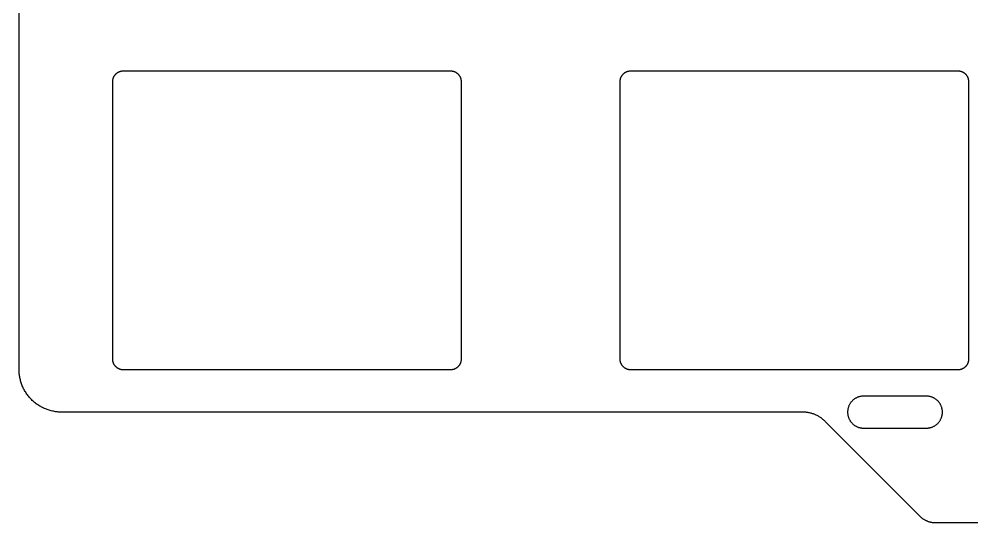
# Model space of a CAD drawing. Header units: millimetres. Extents: x -2014 to -1710, y 1046 to 1151.
# Drawn here: x -2013.75 to -1969.03, y 1046.41 to 1070.05 of the extents above; entities that cross this region are included whole.
import ezdxf

# ---------------------------------------------------------------- set-up
doc = ezdxf.new("R2010")
doc.units = ezdxf.units.MM
doc.layers.add('Layer 01', color=1, linetype='Continuous', true_color=0xff0000)

msp = doc.modelspace()

# ---------------------------------------------------------------- linework, layer by layer
at = {"layer": 'Layer 01', "color": 254, "true_color": 0xcad1ee}
for points in [[(-2013.752987, 1053.605856), (-2013.752987, 1143.805871)], [(-2008.871685, 1067.60587), (-2008.888756, 1067.605578), (-2008.905807, 1067.604704), (-2008.922817, 1067.603248), (-2008.939769, 1067.601213), (-2008.956641, 1067.598599), (-2008.973413, 1067.595412), (-2008.990068, 1067.591653), (-2009.006584, 1067.587328), (-2009.022943, 1067.582442), (-2009.039125, 1067.577), (-2009.055112, 1067.571009), (-2009.070886, 1067.564475), (-2009.086427, 1067.557407), (-2009.101718, 1067.549812), (-2009.11674, 1067.5417), (-2009.131477, 1067.533079), (-2009.145911, 1067.523961), (-2009.160026, 1067.514355), (-2009.173804, 1067.504272), (-2009.187229, 1067.493725), (-2009.200287, 1067.482726), (-2009.212962, 1067.471288), (-2009.225239, 1067.459423), (-2009.237103, 1067.447146), (-2009.248542, 1067.434472), (-2009.259541, 1067.421414), (-2009.270088, 1067.407988), (-2009.28017, 1067.39421), (-2009.289776, 1067.380096), (-2009.298895, 1067.365662), (-2009.307516, 1067.350925), (-2009.315628, 1067.335902), (-2009.323223, 1067.320611), (-2009.330291, 1067.30507), (-2009.336825, 1067.289297), (-2009.342816, 1067.273309), (-2009.348258, 1067.257127), (-2009.353144, 1067.240768), (-2009.357469, 1067.224252), (-2009.361227, 1067.207598), (-2009.364415, 1067.190825), (-2009.367028, 1067.173953), (-2009.369064, 1067.157002), (-2009.37052, 1067.139991), (-2009.371394, 1067.12294), (-2009.371685, 1067.10587)], [(-2008.371715, 1067.60587), (-2008.871685, 1067.60587)], [(-2006.429313, 1067.60587), (-2008.371715, 1067.60587)], [(-1993.49042, 1067.60587), (-2006.429313, 1067.60587)], [(-1992.99042, 1067.10587), (-1992.990712, 1067.12294), (-1992.991586, 1067.139991), (-1992.993042, 1067.157002), (-1992.995077, 1067.173953), (-1992.997691, 1067.190825), (-1993.000878, 1067.207598), (-1993.004637, 1067.224252), (-1993.008962, 1067.240768), (-1993.013848, 1067.257127), (-1993.01929, 1067.273309), (-1993.025281, 1067.289297), (-1993.031815, 1067.30507), (-1993.038883, 1067.320611), (-1993.046478, 1067.335902), (-1993.05459, 1067.350925), (-1993.063211, 1067.365662), (-1993.072329, 1067.380096), (-1993.081935, 1067.39421), (-1993.092018, 1067.407988), (-1993.102565, 1067.421414), (-1993.113564, 1067.434472), (-1993.125002, 1067.447146), (-1993.136867, 1067.459423), (-1993.149144, 1067.471288), (-1993.161818, 1067.482726), (-1993.174876, 1067.493725), (-1993.188302, 1067.504272), (-1993.20208, 1067.514355), (-1993.216194, 1067.523961), (-1993.230628, 1067.533079), (-1993.245365, 1067.5417), (-1993.260388, 1067.549812), (-1993.275679, 1067.557407), (-1993.29122, 1067.564475), (-1993.306993, 1067.571009), (-1993.32298, 1067.577), (-1993.339163, 1067.582442), (-1993.355522, 1067.587328), (-1993.372038, 1067.591653), (-1993.388692, 1067.595412), (-1993.405465, 1067.598599), (-1993.422337, 1067.601213), (-1993.439288, 1067.603248), (-1993.456299, 1067.604704), (-1993.47335, 1067.605578), (-1993.49042, 1067.60587)], [(-1985.059185, 1067.60587), (-1985.076256, 1067.605578), (-1985.093307, 1067.604704), (-1985.110317, 1067.603248), (-1985.127269, 1067.601213), (-1985.144141, 1067.598599), (-1985.160913, 1067.595412), (-1985.177568, 1067.591653), (-1985.194084, 1067.587328), (-1985.210443, 1067.582442), (-1985.226625, 1067.577), (-1985.242612, 1067.571009), (-1985.258386, 1067.564475), (-1985.273927, 1067.557407), (-1985.289218, 1067.549812), (-1985.30424, 1067.5417), (-1985.318977, 1067.533079), (-1985.333411, 1067.523961), (-1985.347526, 1067.514355), (-1985.361304, 1067.504272), (-1985.374729, 1067.493725), (-1985.387787, 1067.482726), (-1985.400462, 1067.471288), (-1985.412739, 1067.459423), (-1985.424603, 1067.447146), (-1985.436042, 1067.434472), (-1985.447041, 1067.421414), (-1985.457588, 1067.407988), (-1985.46767, 1067.39421), (-1985.477276, 1067.380096), (-1985.486395, 1067.365662), (-1985.495016, 1067.350925), (-1985.503128, 1067.335902), (-1985.510723, 1067.320611), (-1985.517791, 1067.30507), (-1985.524325, 1067.289297), (-1985.530316, 1067.273309), (-1985.535758, 1067.257127), (-1985.540644, 1067.240768), (-1985.544969, 1067.224252), (-1985.548727, 1067.207598), (-1985.551915, 1067.190825), (-1985.554528, 1067.173953), (-1985.556564, 1067.157002), (-1985.55802, 1067.139991), (-1985.558894, 1067.12294), (-1985.559185, 1067.10587)], [(-1984.559195, 1067.60587), (-1985.059185, 1067.60587)], [(-1982.616813, 1067.60587), (-1984.559195, 1067.60587)], [(-1969.67792, 1067.60587), (-1982.616813, 1067.60587)], [(-1969.17792, 1067.10587), (-1969.178212, 1067.12294), (-1969.179086, 1067.139991), (-1969.180542, 1067.157002), (-1969.182577, 1067.173953), (-1969.185191, 1067.190825), (-1969.188378, 1067.207598), (-1969.192137, 1067.224252), (-1969.196462, 1067.240768), (-1969.201348, 1067.257127), (-1969.20679, 1067.273309), (-1969.212781, 1067.289297), (-1969.219315, 1067.30507), (-1969.226383, 1067.320611), (-1969.233978, 1067.335902), (-1969.24209, 1067.350925), (-1969.250711, 1067.365662), (-1969.259829, 1067.380096), (-1969.269435, 1067.39421), (-1969.279518, 1067.407988), (-1969.290065, 1067.421414), (-1969.301064, 1067.434472), (-1969.312502, 1067.447146), (-1969.324367, 1067.459423), (-1969.336644, 1067.471288), (-1969.349318, 1067.482726), (-1969.362376, 1067.493725), (-1969.375802, 1067.504272), (-1969.38958, 1067.514355), (-1969.403694, 1067.523961), (-1969.418128, 1067.533079), (-1969.432865, 1067.5417), (-1969.447888, 1067.549812), (-1969.463179, 1067.557407), (-1969.47872, 1067.564475), (-1969.494493, 1067.571009), (-1969.51048, 1067.577), (-1969.526663, 1067.582442), (-1969.543022, 1067.587328), (-1969.559538, 1067.591653), (-1969.576192, 1067.595412), (-1969.592965, 1067.598599), (-1969.609837, 1067.601213), (-1969.626788, 1067.603248), (-1969.643799, 1067.604704), (-1969.66085, 1067.605578), (-1969.67792, 1067.60587)], [(-2009.371685, 1067.10587), (-2009.371685, 1054.105857)], [(-1992.99042, 1054.105857), (-1992.99042, 1067.10587)], [(-1985.559185, 1067.10587), (-1985.559185, 1054.105857)], [(-1969.17792, 1054.105857), (-1969.17792, 1067.10587)], [(-2009.371685, 1054.105857), (-2009.371394, 1054.088787), (-2009.37052, 1054.071736), (-2009.369064, 1054.054725), (-2009.367028, 1054.037774), (-2009.364415, 1054.020902), (-2009.361227, 1054.004129), (-2009.357469, 1053.987475), (-2009.353144, 1053.970959), (-2009.348258, 1053.9546), (-2009.342816, 1053.938418), (-2009.336825, 1053.92243), (-2009.330291, 1053.906657), (-2009.323223, 1053.891116), (-2009.315628, 1053.875825), (-2009.307516, 1053.860802), (-2009.298895, 1053.846065), (-2009.289776, 1053.831632), (-2009.28017, 1053.817517), (-2009.270088, 1053.803739), (-2009.259541, 1053.790313), (-2009.248542, 1053.777256), (-2009.237103, 1053.764581), (-2009.225239, 1053.752304), (-2009.212962, 1053.740439), (-2009.200287, 1053.729001), (-2009.187229, 1053.718002), (-2009.173804, 1053.707455), (-2009.160026, 1053.697373), (-2009.145911, 1053.687766), (-2009.131477, 1053.678648), (-2009.11674, 1053.670027), (-2009.101718, 1053.661915), (-2009.086427, 1053.65432), (-2009.070886, 1053.647252), (-2009.055112, 1053.640718), (-2009.039125, 1053.634727), (-2009.022943, 1053.629285), (-2009.006584, 1053.624399), (-2008.990068, 1053.620074), (-2008.973413, 1053.616315), (-2008.956641, 1053.613128), (-2008.939769, 1053.610514), (-2008.922817, 1053.608479), (-2008.905807, 1053.607023), (-2008.888756, 1053.606149), (-2008.871685, 1053.605857)], [(-1993.49042, 1053.605857), (-1993.47335, 1053.606149), (-1993.456299, 1053.607023), (-1993.439288, 1053.608479), (-1993.422337, 1053.610514), (-1993.405465, 1053.613128), (-1993.388692, 1053.616315), (-1993.372038, 1053.620074), (-1993.355522, 1053.624399), (-1993.339163, 1053.629285), (-1993.32298, 1053.634727), (-1993.306993, 1053.640718), (-1993.29122, 1053.647252), (-1993.275679, 1053.65432), (-1993.260388, 1053.661915), (-1993.245365, 1053.670027), (-1993.230628, 1053.678648), (-1993.216194, 1053.687766), (-1993.20208, 1053.697373), (-1993.188302, 1053.707455), (-1993.174876, 1053.718002), (-1993.161818, 1053.729001), (-1993.149144, 1053.740439), (-1993.136867, 1053.752304), (-1993.125002, 1053.764581), (-1993.113564, 1053.777256), (-1993.102565, 1053.790313), (-1993.092018, 1053.803739), (-1993.081935, 1053.817517), (-1993.072329, 1053.831632), (-1993.063211, 1053.846065), (-1993.05459, 1053.860802), (-1993.046478, 1053.875825), (-1993.038883, 1053.891116), (-1993.031815, 1053.906657), (-1993.025281, 1053.92243), (-1993.01929, 1053.938418), (-1993.013848, 1053.9546), (-1993.008962, 1053.970959), (-1993.004637, 1053.987475), (-1993.000878, 1054.004129), (-1992.997691, 1054.020902), (-1992.995077, 1054.037774), (-1992.993042, 1054.054725), (-1992.991586, 1054.071736), (-1992.990712, 1054.088787), (-1992.99042, 1054.105857)], [(-1985.559185, 1054.105857), (-1985.558894, 1054.088787), (-1985.55802, 1054.071736), (-1985.556564, 1054.054725), (-1985.554528, 1054.037774), (-1985.551915, 1054.020902), (-1985.548727, 1054.004129), (-1985.544969, 1053.987475), (-1985.540644, 1053.970959), (-1985.535758, 1053.9546), (-1985.530316, 1053.938418), (-1985.524325, 1053.92243), (-1985.517791, 1053.906657), (-1985.510723, 1053.891116), (-1985.503128, 1053.875825), (-1985.495016, 1053.860802), (-1985.486395, 1053.846065), (-1985.477276, 1053.831632), (-1985.46767, 1053.817517), (-1985.457588, 1053.803739), (-1985.447041, 1053.790313), (-1985.436042, 1053.777256), (-1985.424603, 1053.764581), (-1985.412739, 1053.752304), (-1985.400462, 1053.740439), (-1985.387787, 1053.729001), (-1985.374729, 1053.718002), (-1985.361304, 1053.707455), (-1985.347526, 1053.697373), (-1985.333411, 1053.687766), (-1985.318977, 1053.678648), (-1985.30424, 1053.670027), (-1985.289218, 1053.661915), (-1985.273927, 1053.65432), (-1985.258386, 1053.647252), (-1985.242612, 1053.640718), (-1985.226625, 1053.634727), (-1985.210443, 1053.629285), (-1985.194084, 1053.624399), (-1985.177568, 1053.620074), (-1985.160913, 1053.616315), (-1985.144141, 1053.613128), (-1985.127269, 1053.610514), (-1985.110317, 1053.608479), (-1985.093307, 1053.607023), (-1985.076256, 1053.606149), (-1985.059185, 1053.605857)], [(-1969.67792, 1053.605857), (-1969.66085, 1053.606149), (-1969.643799, 1053.607023), (-1969.626788, 1053.608479), (-1969.609837, 1053.610514), (-1969.592965, 1053.613128), (-1969.576192, 1053.616315), (-1969.559538, 1053.620074), (-1969.543022, 1053.624399), (-1969.526663, 1053.629285), (-1969.51048, 1053.634727), (-1969.494493, 1053.640718), (-1969.47872, 1053.647252), (-1969.463179, 1053.65432), (-1969.447888, 1053.661915), (-1969.432865, 1053.670027), (-1969.418128, 1053.678648), (-1969.403694, 1053.687766), (-1969.38958, 1053.697373), (-1969.375802, 1053.707455), (-1969.362376, 1053.718002), (-1969.349318, 1053.729001), (-1969.336644, 1053.740439), (-1969.324367, 1053.752304), (-1969.312502, 1053.764581), (-1969.301064, 1053.777256), (-1969.290065, 1053.790313), (-1969.279518, 1053.803739), (-1969.269435, 1053.817517), (-1969.259829, 1053.831632), (-1969.250711, 1053.846065), (-1969.24209, 1053.860802), (-1969.233978, 1053.875825), (-1969.226383, 1053.891116), (-1969.219315, 1053.906657), (-1969.212781, 1053.92243), (-1969.20679, 1053.938418), (-1969.201348, 1053.9546), (-1969.196462, 1053.970959), (-1969.192137, 1053.987475), (-1969.188378, 1054.004129), (-1969.185191, 1054.020902), (-1969.182577, 1054.037774), (-1969.180542, 1054.054725), (-1969.179086, 1054.071736), (-1969.178212, 1054.088787), (-1969.17792, 1054.105857)], [(-2011.752987, 1051.605856), (-2011.802069, 1051.606465), (-2011.851119, 1051.608288), (-2011.900108, 1051.61132), (-2011.949009, 1051.615555), (-2011.997792, 1051.620987), (-2012.046428, 1051.62761), (-2012.094888, 1051.635418), (-2012.143144, 1051.644407), (-2012.191166, 1051.654569), (-2012.238925, 1051.6659), (-2012.286394, 1051.678393), (-2012.333542, 1051.692043), (-2012.380341, 1051.706844), (-2012.426762, 1051.722791), (-2012.472776, 1051.739877), (-2012.518354, 1051.758097), (-2012.563466, 1051.777442), (-2012.608085, 1051.797898), (-2012.652185, 1051.819446), (-2012.695743, 1051.842072), (-2012.738734, 1051.865759), (-2012.781133, 1051.89049), (-2012.822916, 1051.916249), (-2012.864059, 1051.94302), (-2012.904537, 1051.970786), (-2012.944325, 1051.999531), (-2012.983399, 1052.029238), (-2013.021734, 1052.059892), (-2013.059306, 1052.091476), (-2013.096091, 1052.123973), (-2013.132064, 1052.157367), (-2013.167201, 1052.191642), (-2013.201476, 1052.226779), (-2013.23487, 1052.262752), (-2013.267367, 1052.299537), (-2013.298951, 1052.337109), (-2013.329605, 1052.375445), (-2013.359313, 1052.414519), (-2013.388058, 1052.454307), (-2013.415824, 1052.494784), (-2013.442594, 1052.535927), (-2013.468354, 1052.57771), (-2013.493085, 1052.620109), (-2013.516771, 1052.6631), (-2013.539397, 1052.706658), (-2013.560946, 1052.750758), (-2013.581401, 1052.795377), (-2013.600746, 1052.840489), (-2013.618966, 1052.886068), (-2013.636052, 1052.932082), (-2013.651999, 1052.978503), (-2013.6668, 1053.025302), (-2013.68045, 1053.07245), (-2013.692943, 1053.119918), (-2013.704274, 1053.167678), (-2013.714437, 1053.2157), (-2013.723425, 1053.263955), (-2013.731234, 1053.312415), (-2013.737857, 1053.361051), (-2013.743288, 1053.409834), (-2013.747523, 1053.458735), (-2013.750555, 1053.507725), (-2013.752378, 1053.556775), (-2013.752987, 1053.605856)], [(-2008.871685, 1053.605857), (-1993.49042, 1053.605857)], [(-1985.059185, 1053.605857), (-1969.67792, 1053.605857)], [(-1974.119673, 1052.355856), (-1974.145847, 1052.355399), (-1974.171989, 1052.354028), (-1974.198067, 1052.351746), (-1974.22405, 1052.348555), (-1974.249906, 1052.34446), (-1974.275602, 1052.339464), (-1974.301109, 1052.333575), (-1974.326395, 1052.326799), (-1974.351429, 1052.319145), (-1974.376181, 1052.310622), (-1974.40062, 1052.30124), (-1974.424717, 1052.291011), (-1974.448442, 1052.279948), (-1974.471767, 1052.268063), (-1974.494662, 1052.255372), (-1974.517101, 1052.241889), (-1974.539056, 1052.227631), (-1974.560499, 1052.212616), (-1974.581406, 1052.196861), (-1974.60175, 1052.180387), (-1974.621506, 1052.163213), (-1974.640652, 1052.145359), (-1974.659162, 1052.126848), (-1974.677015, 1052.107703), (-1974.69419, 1052.087946), (-1974.710664, 1052.067602), (-1974.726418, 1052.046696), (-1974.741433, 1052.025252), (-1974.755691, 1052.003297), (-1974.769174, 1051.980858), (-1974.781865, 1051.957963), (-1974.79375, 1051.934638), (-1974.804813, 1051.910913), (-1974.815042, 1051.886816), (-1974.824423, 1051.862377), (-1974.832946, 1051.837625), (-1974.8406, 1051.812591), (-1974.847376, 1051.787305), (-1974.853265, 1051.761798), (-1974.85826, 1051.736101), (-1974.862356, 1051.710246), (-1974.865546, 1051.684263), (-1974.867828, 1051.658184), (-1974.869199, 1051.632042), (-1974.869656, 1051.605868), (-1974.8692, 1051.579694), (-1974.86783, 1051.553552), (-1974.865549, 1051.527474), (-1974.862359, 1051.501491), (-1974.858265, 1051.475635), (-1974.85327, 1051.449938), (-1974.847382, 1051.424431), (-1974.840607, 1051.399145), (-1974.832954, 1051.374111), (-1974.824432, 1051.349359), (-1974.815051, 1051.324919), (-1974.804823, 1051.300822), (-1974.793761, 1051.277096), (-1974.781877, 1051.253771), (-1974.769186, 1051.230875), (-1974.755704, 1051.208436), (-1974.741447, 1051.186481), (-1974.726433, 1051.165037), (-1974.710679, 1051.144129), (-1974.694206, 1051.123785), (-1974.677032, 1051.104027), (-1974.659179, 1051.084881), (-1974.640669, 1051.06637), (-1974.621525, 1051.048516), (-1974.601769, 1051.031341), (-1974.581425, 1051.014866), (-1974.560519, 1050.999111), (-1974.539076, 1050.984095), (-1974.517122, 1050.969837), (-1974.494684, 1050.956353), (-1974.471788, 1050.943661), (-1974.448464, 1050.931775), (-1974.424739, 1050.920711), (-1974.400643, 1050.910481), (-1974.376204, 1050.901099), (-1974.351453, 1050.892575), (-1974.326419, 1050.88492), (-1974.301133, 1050.878143), (-1974.275627, 1050.872253), (-1974.24993, 1050.867257), (-1974.224074, 1050.86316), (-1974.198092, 1050.859969), (-1974.172014, 1050.857686), (-1974.145872, 1050.856314), (-1974.119698, 1050.855856)], [(-1971.169658, 1052.355856), (-1974.119673, 1052.355856)], [(-1970.419656, 1051.605856), (-1970.420093, 1051.631462), (-1970.421404, 1051.657038), (-1970.423588, 1051.682554), (-1970.426642, 1051.707981), (-1970.430561, 1051.733289), (-1970.435343, 1051.758448), (-1970.440981, 1051.78343), (-1970.447468, 1051.808204), (-1970.454798, 1051.832742), (-1970.46296, 1051.857016), (-1970.471947, 1051.880997), (-1970.481748, 1051.904657), (-1970.49235, 1051.927969), (-1970.503742, 1051.950905), (-1970.515911, 1051.973439), (-1970.528842, 1051.995545), (-1970.54252, 1052.017196), (-1970.556929, 1052.038367), (-1970.572053, 1052.059034), (-1970.587873, 1052.079173), (-1970.604372, 1052.09876), (-1970.62153, 1052.117772), (-1970.639327, 1052.136187), (-1970.657742, 1052.153984), (-1970.676754, 1052.171142), (-1970.696341, 1052.18764), (-1970.71648, 1052.203461), (-1970.737147, 1052.218584), (-1970.758318, 1052.232993), (-1970.779969, 1052.246671), (-1970.802075, 1052.259602), (-1970.824608, 1052.271771), (-1970.847545, 1052.283163), (-1970.870857, 1052.293765), (-1970.894517, 1052.303565), (-1970.918498, 1052.312552), (-1970.942772, 1052.320715), (-1970.96731, 1052.328044), (-1970.992084, 1052.334532), (-1971.017066, 1052.340169), (-1971.042225, 1052.344951), (-1971.067533, 1052.348871), (-1971.09296, 1052.351924), (-1971.118476, 1052.354108), (-1971.144052, 1052.355419), (-1971.169658, 1052.355856)], [(-1976.979241, 1051.605856), (-2011.752987, 1051.605856)], [(-1975.91858, 1051.166516), (-1975.945186, 1051.192489), (-1975.972306, 1051.217711), (-1975.999939, 1051.242182), (-1976.028083, 1051.265901), (-1976.056738, 1051.288867), (-1976.085901, 1051.311081), (-1976.115572, 1051.332541), (-1976.145748, 1051.353247), (-1976.17643, 1051.373198), (-1976.207615, 1051.392394), (-1976.239301, 1051.410833), (-1976.271489, 1051.428517), (-1976.304175, 1051.445443), (-1976.337359, 1051.461612), (-1976.37104, 1051.477023), (-1976.405215, 1051.491675), (-1976.439729, 1051.505502), (-1976.474424, 1051.518436), (-1976.509302, 1051.530479), (-1976.54436, 1051.541629), (-1976.579601, 1051.551888), (-1976.615023, 1051.561254), (-1976.650627, 1051.569729), (-1976.686413, 1051.577311), (-1976.72238, 1051.584001), (-1976.758529, 1051.589799), (-1976.79486, 1051.594706), (-1976.831373, 1051.59872), (-1976.868067, 1051.601842), (-1976.904943, 1051.604072), (-1976.942001, 1051.60541), (-1976.979241, 1051.605856)], [(-1971.169656, 1050.855856), (-1971.14405, 1050.856293), (-1971.118474, 1050.857604), (-1971.092958, 1050.859788), (-1971.067531, 1050.862842), (-1971.042223, 1050.866761), (-1971.017064, 1050.871543), (-1970.992083, 1050.877181), (-1970.967308, 1050.883668), (-1970.94277, 1050.890997), (-1970.918496, 1050.89916), (-1970.894515, 1050.908147), (-1970.870855, 1050.917948), (-1970.847543, 1050.92855), (-1970.824607, 1050.939942), (-1970.802073, 1050.952111), (-1970.779968, 1050.965042), (-1970.758317, 1050.978719), (-1970.737146, 1050.993129), (-1970.716479, 1051.008252), (-1970.69634, 1051.024073), (-1970.676753, 1051.040571), (-1970.657741, 1051.057729), (-1970.639326, 1051.075526), (-1970.621529, 1051.093941), (-1970.604371, 1051.112953), (-1970.587873, 1051.13254), (-1970.572052, 1051.152679), (-1970.556929, 1051.173346), (-1970.542519, 1051.194517), (-1970.528841, 1051.216168), (-1970.515911, 1051.238273), (-1970.503742, 1051.260807), (-1970.49235, 1051.283743), (-1970.481748, 1051.307055), (-1970.471947, 1051.330715), (-1970.46296, 1051.354696), (-1970.454797, 1051.37897), (-1970.447468, 1051.403508), (-1970.440981, 1051.428283), (-1970.435343, 1051.453264), (-1970.430561, 1051.478423), (-1970.426642, 1051.503731), (-1970.423588, 1051.529158), (-1970.421404, 1051.554674), (-1970.420093, 1051.58025), (-1970.419656, 1051.605856)], [(-1971.450813, 1046.698749), (-1975.91858, 1051.166516)], [(-1974.119698, 1050.855856), (-1971.169656, 1050.855856)], [(-1970.743707, 1046.405856), (-1970.768243, 1046.406171), (-1970.792757, 1046.407112), (-1970.817235, 1046.408673), (-1970.841662, 1046.410849), (-1970.866027, 1046.413634), (-1970.890315, 1046.417022), (-1970.914512, 1046.421009), (-1970.938606, 1046.425588), (-1970.962583, 1046.430754), (-1970.98643, 1046.436502), (-1971.010132, 1046.442825), (-1971.033677, 1046.449718), (-1971.057052, 1046.457176), (-1971.080242, 1046.465194), (-1971.103234, 1046.473764), (-1971.126015, 1046.482883), (-1971.148571, 1046.492543), (-1971.17089, 1046.502741), (-1971.192956, 1046.51347), (-1971.214758, 1046.524724), (-1971.236281, 1046.536499), (-1971.257513, 1046.548788), (-1971.278439, 1046.561586), (-1971.299046, 1046.574887), (-1971.319321, 1046.588686), (-1971.33925, 1046.602977), (-1971.358821, 1046.617755), (-1971.378018, 1046.633014), (-1971.39683, 1046.648749), (-1971.415242, 1046.664953), (-1971.433241, 1046.681622), (-1971.450813, 1046.698749)], [(-1968.657908, 1046.405856), (-1970.743707, 1046.405856)]]:
    msp.add_lwpolyline(points, dxfattribs=at)

doc.saveas('drawing.dxf')
